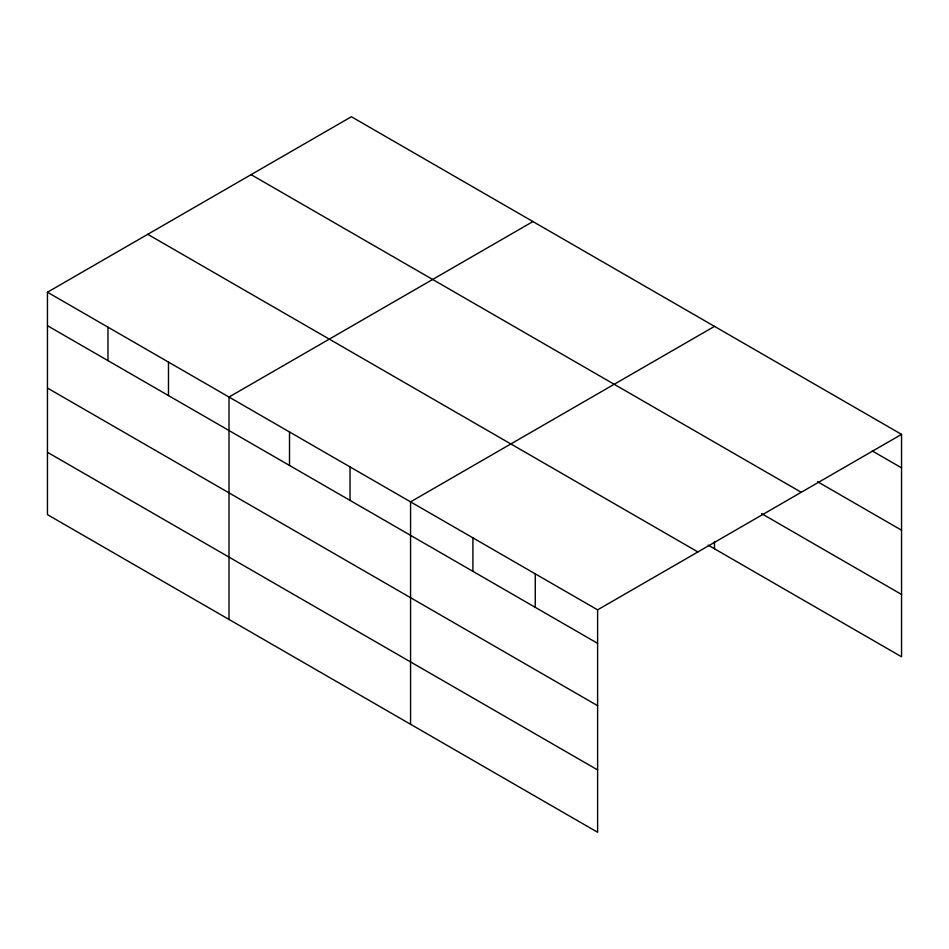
<?xml version="1.0" encoding="UTF-8"?>
<svg xmlns="http://www.w3.org/2000/svg" width="949" height="949" viewBox="0 0 949 949"><rect width="100%" height="100%" fill="white"/><g stroke="black" fill="none" stroke-linecap="round" stroke-linejoin="round"><path stroke-width="1.42" d="M597.609 705.676L597.609 609.851L47.45 292.221L47.45 514.631L597.609 832.261L597.609 705.676L47.45 388.046M708.191 545.153L901.55 656.779L901.55 434.369L351.391 116.739L47.45 292.221M532.947 221.556L229.006 397.038L229.006 619.448M714.49 326.373L410.561 501.855L410.561 724.265M597.609 609.851L901.55 434.369M872.285 450.965L901.55 467.857M817.564 481.712L901.55 530.206M251.094 174.652L801.253 492.282M761.572 513.623L901.55 594.442M147.747 234.308L697.906 551.938M47.45 325.697L597.609 643.339M47.45 452.282L597.609 769.912M714.49 541.535L714.49 548.795M535.26 573.848L535.26 607.336M472.91 537.846L472.91 571.334M350.039 466.908L350.039 500.396M289.516 431.973L289.516 465.461M168.483 362.091L168.483 395.579M107.972 327.156L107.972 360.644"/></g></svg>
